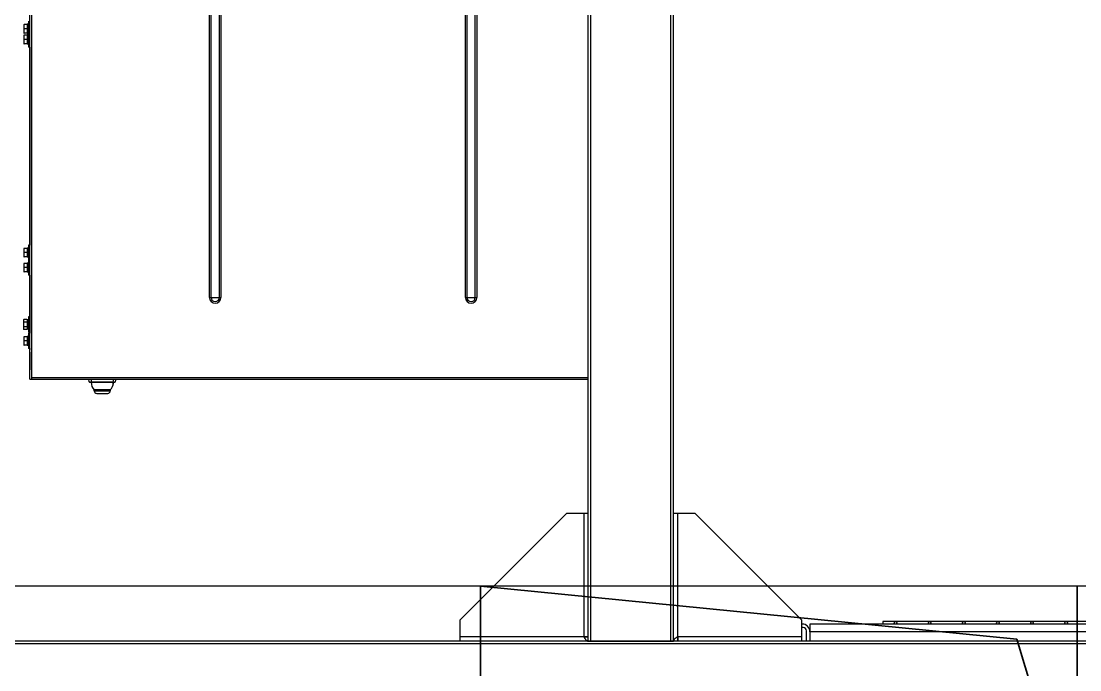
# Model space of a CAD drawing. Header units: millimetres. Extents: x 32496 to 166256, y 3504 to 23939.
# Drawn here: x 94311 to 95553, y 6319 to 7080 of the extents above; entities that cross this region are included whole.
import ezdxf

# ---------------------------------------------------------------- set-up
doc = ezdxf.new("R2010")
doc.units = ezdxf.units.MM
doc.layers.get('0').update_dxf_attribs({"lineweight": 35})
for name, color, linetype in [('2401-01144-S-M6-16HWM_1_0', 7, 'Continuous'), ('4215-19366_1_1_0', 7, 'Continuous'), ('4215-19374_1_1_0', 7, 'Continuous'), ('4215-23304_2_1_1_0', 7, 'Continuous'), ('4215-Q0001_0', 7, 'Continuous'), ('FG-S100X100-2232_0', 7, 'Continuous'), ('FG-S80-40-2519_0', 7, 'Continuous'), ('FG-S80-40-922_5_0', 7, 'Continuous'), ('PRT0001_1_1_1_1_1_1_0', 7, 'Continuous'), ('PRT0007_1_1_1_1_1_1_0', 7, 'Continuous'), ('PRT0023_1_1_1_1_1_1_0', 7, 'Continuous'), ('S04S0230_0', 7, 'Continuous'), ('YBM-26-03_3_0', 7, 'Continuous')]:
    doc.layers.add(name, color=color, linetype=linetype)

# ---------------------------------------------------------------- blocks, each defined once
blk = doc.blocks.new('etryt5rte')
at = {"color": 2, "lineweight": -3}
blk.add_line((64002.7, -55957.5), (75894.6, -55957.5), dxfattribs=at)
at = {"color": 2}
for p, q in [((66752.9, -56255.2), (66752.9, -55957.5)), ((67382, -56020.2), (66752.9, -55958)), ((67452.9, -56255.2), (67452.8, -55957.5)), ((67452.9, -56255.2), (67382, -56020.2))]:
    blk.add_line(p, q, dxfattribs=at)
blk = doc.blocks.new('gtrytrgtrr')
at = {"layer": '2401-01144-S-M6-16HWM_1_0', "color": 7, "linetype": 'Continuous'}
for p, q in [((62537.7, -74000.3), (62537.7, -74010.3)), ((62541.4, -74000.3), (62538, -74000.3)), ((62541.7, -73999.9), (62541.7, -74010.6)), ((62543.3, -73999.9), (62541.7, -73999.9)), ((62543.3, -73996.3), (62543.3, -74008.8)), ((62537.7, -74012.8), (62537.7, -74022.8)), ((62541.4, -74005.2), (62538, -74005.2)), ((62541.4, -74010.3), (62538, -74010.3)), ((62541.4, -74010.3), (62538, -74010.3)), ((62541.4, -74012.8), (62538, -74012.8)), ((62543.3, -74010.6), (62541.7, -74010.6)), ((62541.7, -74012.4), (62541.7, -74023.1)), ((62543.3, -74012.4), (62541.7, -74012.4)), ((62543.3, -74008.8), (62543.3, -74026.8)), ((62544.9, -74008.8), (62543.3, -74008.8)), ((62541.4, -74017.7), (62538, -74017.7)), ((62541.4, -74022.8), (62538, -74022.8)), ((62541.4, -74022.8), (62538, -74022.8)), ((62543.3, -74023.1), (62541.7, -74023.1)), ((62544.9, -74026.8), (62543.3, -74026.8)), ((62537.7, -74262.8), (62537.7, -74272.8)), ((62541.4, -74262.8), (62538, -74262.8)), ((62541.7, -74262.4), (62541.7, -74273.1)), ((62543.3, -74262.4), (62541.7, -74262.4)), ((62543.3, -74258.8), (62543.3, -74276.8)), ((62544.9, -74258.8), (62543.3, -74258.8)), ((62541.4, -74267.7), (62538, -74267.7)), ((62541.4, -74272.8), (62538, -74272.8)), ((62541.4, -74272.8), (62538, -74272.8)), ((62543.3, -74273.1), (62541.7, -74273.1)), ((62537.7, -74280.3), (62537.7, -74290.3)), ((62541.4, -74280.3), (62538, -74280.3)), ((62541.4, -74285.2), (62538, -74285.2)), ((62541.7, -74279.9), (62541.7, -74290.6)), ((62543.3, -74279.9), (62541.7, -74279.9)), ((62543.3, -74276.8), (62543.3, -74294.3)), ((62544.9, -74276.8), (62543.3, -74276.8)), ((62541.4, -74290.3), (62538, -74290.3)), ((62541.4, -74290.3), (62538, -74290.3)), ((62543.3, -74290.6), (62541.7, -74290.6)), ((62544.9, -74294.3), (62543.3, -74294.3)), ((62537.4, -74346.6), (62537.7, -74346.3)), ((62537.4, -74346.6), (62537.4, -74357.5)), ((62537.7, -74346.3), (62537.7, -74346.3)), ((62541.1, -74346.3), (62537.7, -74346.3)), ((62541.1, -74349.2), (62537.7, -74349.2)), ((62541.4, -74346.6), (62541.1, -74346.3)), ((62541.4, -74346.6), (62541.4, -74357.5)), ((62543, -74346.7), (62541.4, -74346.7)), ((62543, -74343), (62543, -74361)), ((62544.6, -74343), (62543, -74343)), ((62537.4, -74357.5), (62537.7, -74357.8)), ((62541.1, -74354.9), (62537.7, -74354.9)), ((62541.1, -74357.8), (62537.7, -74357.8)), ((62541.4, -74357.5), (62541.1, -74357.8)), ((62543, -74357.4), (62541.4, -74357.4)), ((62544.6, -74361), (62543, -74361)), ((62543.3, -74362.3), (62543.3, -74380.3)), ((62544.9, -74362.3), (62543.3, -74362.3)), ((62537.7, -74366.3), (62537.7, -74376.3)), ((62541.4, -74366.3), (62538, -74366.3)), ((62541.4, -74371.2), (62538, -74371.2)), ((62541.7, -74365.9), (62541.7, -74376.6)), ((62543.3, -74365.9), (62541.7, -74365.9)), ((62541.4, -74376.3), (62538, -74376.3)), ((62541.4, -74376.3), (62538, -74376.3)), ((62543.3, -74376.6), (62541.7, -74376.6)), ((62544.9, -74380.3), (62543.3, -74380.3))]:
    blk.add_line(p, q, dxfattribs=at)
for centre, start, end in [((62540.1, -74348.8), 140.5026, 140.8681), ((62538.6, -74348.8), 39.1319, 39.4968)]:
    blk.add_arc(centre, 3.56, start, end, dxfattribs=at)
for points, knots in [([(62537.7, -74000.3), (62537.7, -74000.3), (62537.8, -74000.3), (62537.9, -74000.3), (62538, -74000.3)], [0, 0, 0, 0, 0.23369, 1, 1, 1, 1]), ([(62538, -74000.3), (62537.9, -74000.3), (62537.8, -74000.5), (62537.7, -74000.7), (62537.7, -74000.8)], [0, 0, 0, 0, 0.250911, 1, 1, 1, 1]), ([(62541.7, -74000.3), (62541.6, -74000.3), (62541.5, -74000.3), (62541.4, -74000.3), (62541.4, -74000.3)], [0, 0, 0, 0, 0.23369, 1, 1, 1, 1]), ([(62541.4, -74000.3), (62541.4, -74000.3), (62541.5, -74000.5), (62541.6, -74000.7), (62541.7, -74000.8)], [0, 0, 0, 0, 0.25091, 1, 1, 1, 1]), ([(62537.7, -74004.7), (62537.7, -74004.7), (62537.8, -74004.9), (62537.9, -74005.1), (62538, -74005.2)], [0, 0, 0, 0, 0.249123, 1, 1, 1, 1]), ([(62538, -74005.2), (62537.9, -74005.3), (62537.8, -74005.5), (62537.7, -74005.7), (62537.7, -74005.8)], [0, 0, 0, 0, 0.250845, 1, 1, 1, 1]), ([(62537.7, -74009.7), (62537.7, -74009.7), (62537.8, -74009.9), (62537.9, -74010.1), (62538, -74010.3)], [0, 0, 0, 0, 0.24919, 1, 1, 1, 1]), ([(62537.7, -74010.3), (62537.7, -74010.3), (62537.8, -74010.3), (62537.9, -74010.3), (62538, -74010.3)], [0, 0, 0, 0, 0.23369, 1, 1, 1, 1]), ([(62538, -74010.3), (62537.9, -74010.3), (62537.8, -74010.3), (62537.7, -74010.3), (62537.7, -74010.3)], [0, 0, 0, 0, 0.265514, 1, 1, 1, 1]), ([(62537.7, -74012.8), (62537.7, -74012.8), (62537.8, -74012.8), (62537.9, -74012.8), (62538, -74012.8)], [0, 0, 0, 0, 0.23369, 1, 1, 1, 1]), ([(62538, -74012.8), (62537.9, -74012.8), (62537.8, -74013), (62537.7, -74013.2), (62537.7, -74013.3)], [0, 0, 0, 0, 0.250911, 1, 1, 1, 1]), ([(62541.7, -74004.7), (62541.6, -74004.7), (62541.5, -74004.9), (62541.4, -74005.1), (62541.4, -74005.2)], [0, 0, 0, 0, 0.249123, 1, 1, 1, 1]), ([(62541.4, -74005.2), (62541.4, -74005.3), (62541.5, -74005.5), (62541.6, -74005.7), (62541.7, -74005.8)], [0, 0, 0, 0, 0.250844, 1, 1, 1, 1]), ([(62541.7, -74009.7), (62541.6, -74009.7), (62541.5, -74009.9), (62541.4, -74010.1), (62541.4, -74010.3)], [0, 0, 0, 0, 0.24919, 1, 1, 1, 1]), ([(62541.7, -74010.3), (62541.6, -74010.3), (62541.5, -74010.3), (62541.4, -74010.3), (62541.4, -74010.3)], [0, 0, 0, 0, 0.23369, 1, 1, 1, 1]), ([(62541.4, -74010.3), (62541.4, -74010.3), (62541.5, -74010.3), (62541.6, -74010.3), (62541.7, -74010.3)], [0, 0, 0, 0, 0.265512, 1, 1, 1, 1]), ([(62541.7, -74012.8), (62541.6, -74012.8), (62541.5, -74012.8), (62541.4, -74012.8), (62541.4, -74012.8)], [0, 0, 0, 0, 0.23369, 1, 1, 1, 1]), ([(62541.4, -74012.8), (62541.4, -74012.8), (62541.5, -74013), (62541.6, -74013.2), (62541.7, -74013.3)], [0, 0, 0, 0, 0.25091, 1, 1, 1, 1]), ([(62537.7, -74017.2), (62537.7, -74017.2), (62537.8, -74017.4), (62537.9, -74017.6), (62538, -74017.7)], [0, 0, 0, 0, 0.249123, 1, 1, 1, 1]), ([(62538, -74017.7), (62537.9, -74017.8), (62537.8, -74018), (62537.7, -74018.2), (62537.7, -74018.3)], [0, 0, 0, 0, 0.250845, 1, 1, 1, 1]), ([(62537.7, -74022.2), (62537.7, -74022.2), (62537.8, -74022.4), (62537.9, -74022.6), (62538, -74022.8)], [0, 0, 0, 0, 0.24919, 1, 1, 1, 1]), ([(62537.7, -74022.8), (62537.7, -74022.8), (62537.8, -74022.8), (62537.9, -74022.8), (62538, -74022.8)], [0, 0, 0, 0, 0.23369, 1, 1, 1, 1]), ([(62538, -74022.8), (62537.9, -74022.8), (62537.8, -74022.8), (62537.7, -74022.8), (62537.7, -74022.8)], [0, 0, 0, 0, 0.265514, 1, 1, 1, 1]), ([(62541.7, -74017.2), (62541.6, -74017.2), (62541.5, -74017.4), (62541.4, -74017.6), (62541.4, -74017.7)], [0, 0, 0, 0, 0.249123, 1, 1, 1, 1]), ([(62541.4, -74017.7), (62541.4, -74017.8), (62541.5, -74018), (62541.6, -74018.2), (62541.7, -74018.3)], [0, 0, 0, 0, 0.250844, 1, 1, 1, 1]), ([(62541.7, -74022.2), (62541.6, -74022.2), (62541.5, -74022.4), (62541.4, -74022.6), (62541.4, -74022.8)], [0, 0, 0, 0, 0.24919, 1, 1, 1, 1]), ([(62541.7, -74022.8), (62541.6, -74022.8), (62541.5, -74022.8), (62541.4, -74022.8), (62541.4, -74022.8)], [0, 0, 0, 0, 0.23369, 1, 1, 1, 1]), ([(62541.4, -74022.8), (62541.4, -74022.8), (62541.5, -74022.8), (62541.6, -74022.8), (62541.7, -74022.8)], [0, 0, 0, 0, 0.265512, 1, 1, 1, 1]), ([(62537.7, -74262.8), (62537.7, -74262.8), (62537.8, -74262.8), (62537.9, -74262.8), (62538, -74262.8)], [0, 0, 0, 0, 0.23369, 1, 1, 1, 1]), ([(62538, -74262.8), (62537.9, -74262.8), (62537.8, -74263), (62537.7, -74263.2), (62537.7, -74263.3)], [0, 0, 0, 0, 0.250911, 1, 1, 1, 1]), ([(62541.7, -74262.8), (62541.6, -74262.8), (62541.5, -74262.8), (62541.4, -74262.8), (62541.4, -74262.8)], [0, 0, 0, 0, 0.23369, 1, 1, 1, 1]), ([(62541.4, -74262.8), (62541.4, -74262.8), (62541.5, -74263), (62541.6, -74263.2), (62541.7, -74263.3)], [0, 0, 0, 0, 0.25091, 1, 1, 1, 1]), ([(62537.7, -74267.2), (62537.7, -74267.2), (62537.8, -74267.4), (62537.9, -74267.6), (62538, -74267.7)], [0, 0, 0, 0, 0.249123, 1, 1, 1, 1]), ([(62538, -74267.7), (62537.9, -74267.8), (62537.8, -74268), (62537.7, -74268.2), (62537.7, -74268.3)], [0, 0, 0, 0, 0.250845, 1, 1, 1, 1]), ([(62537.7, -74272.2), (62537.7, -74272.2), (62537.8, -74272.4), (62537.9, -74272.6), (62538, -74272.8)], [0, 0, 0, 0, 0.24919, 1, 1, 1, 1]), ([(62537.7, -74272.8), (62537.7, -74272.8), (62537.8, -74272.8), (62537.9, -74272.8), (62538, -74272.8)], [0, 0, 0, 0, 0.23369, 1, 1, 1, 1]), ([(62538, -74272.8), (62537.9, -74272.8), (62537.8, -74272.8), (62537.7, -74272.8), (62537.7, -74272.8)], [0, 0, 0, 0, 0.265514, 1, 1, 1, 1]), ([(62541.7, -74267.2), (62541.6, -74267.2), (62541.5, -74267.4), (62541.4, -74267.6), (62541.4, -74267.7)], [0, 0, 0, 0, 0.249123, 1, 1, 1, 1]), ([(62541.4, -74267.7), (62541.4, -74267.8), (62541.5, -74268), (62541.6, -74268.2), (62541.7, -74268.3)], [0, 0, 0, 0, 0.250844, 1, 1, 1, 1]), ([(62541.7, -74272.2), (62541.6, -74272.2), (62541.5, -74272.4), (62541.4, -74272.6), (62541.4, -74272.8)], [0, 0, 0, 0, 0.24919, 1, 1, 1, 1]), ([(62541.7, -74272.8), (62541.6, -74272.8), (62541.5, -74272.8), (62541.4, -74272.8), (62541.4, -74272.8)], [0, 0, 0, 0, 0.23369, 1, 1, 1, 1]), ([(62541.4, -74272.8), (62541.4, -74272.8), (62541.5, -74272.8), (62541.6, -74272.8), (62541.7, -74272.8)], [0, 0, 0, 0, 0.265512, 1, 1, 1, 1]), ([(62537.7, -74280.3), (62537.7, -74280.3), (62537.8, -74280.3), (62537.9, -74280.3), (62538, -74280.3)], [0, 0, 0, 0, 0.23369, 1, 1, 1, 1]), ([(62538, -74280.3), (62537.9, -74280.3), (62537.8, -74280.5), (62537.7, -74280.7), (62537.7, -74280.8)], [0, 0, 0, 0, 0.250911, 1, 1, 1, 1]), ([(62537.7, -74284.7), (62537.7, -74284.7), (62537.8, -74284.9), (62537.9, -74285.1), (62538, -74285.2)], [0, 0, 0, 0, 0.249123, 1, 1, 1, 1]), ([(62538, -74285.2), (62537.9, -74285.3), (62537.8, -74285.5), (62537.7, -74285.7), (62537.7, -74285.8)], [0, 0, 0, 0, 0.250845, 1, 1, 1, 1]), ([(62541.7, -74280.3), (62541.6, -74280.3), (62541.5, -74280.3), (62541.4, -74280.3), (62541.4, -74280.3)], [0, 0, 0, 0, 0.23369, 1, 1, 1, 1]), ([(62541.4, -74280.3), (62541.4, -74280.3), (62541.5, -74280.5), (62541.6, -74280.7), (62541.7, -74280.8)], [0, 0, 0, 0, 0.25091, 1, 1, 1, 1]), ([(62541.7, -74284.7), (62541.6, -74284.7), (62541.5, -74284.9), (62541.4, -74285.1), (62541.4, -74285.2)], [0, 0, 0, 0, 0.249123, 1, 1, 1, 1]), ([(62541.4, -74285.2), (62541.4, -74285.3), (62541.5, -74285.5), (62541.6, -74285.7), (62541.7, -74285.8)], [0, 0, 0, 0, 0.250844, 1, 1, 1, 1]), ([(62537.7, -74289.7), (62537.7, -74289.7), (62537.8, -74289.9), (62537.9, -74290.1), (62538, -74290.3)], [0, 0, 0, 0, 0.24919, 1, 1, 1, 1]), ([(62537.7, -74290.3), (62537.7, -74290.3), (62537.8, -74290.3), (62537.9, -74290.3), (62538, -74290.3)], [0, 0, 0, 0, 0.23369, 1, 1, 1, 1]), ([(62538, -74290.3), (62537.9, -74290.3), (62537.8, -74290.3), (62537.7, -74290.3), (62537.7, -74290.3)], [0, 0, 0, 0, 0.265514, 1, 1, 1, 1]), ([(62541.7, -74289.7), (62541.6, -74289.7), (62541.5, -74289.9), (62541.4, -74290.1), (62541.4, -74290.3)], [0, 0, 0, 0, 0.24919, 1, 1, 1, 1]), ([(62541.7, -74290.3), (62541.6, -74290.3), (62541.5, -74290.3), (62541.4, -74290.3), (62541.4, -74290.3)], [0, 0, 0, 0, 0.23369, 1, 1, 1, 1]), ([(62541.4, -74290.3), (62541.4, -74290.3), (62541.5, -74290.3), (62541.6, -74290.3), (62541.7, -74290.3)], [0, 0, 0, 0, 0.265512, 1, 1, 1, 1]), ([(62537.7, -74346.3), (62537.6, -74346.3), (62537.5, -74346.4), (62537.4, -74346.5), (62537.4, -74346.6)], [0, 0, 0, 0, 0.255039, 1, 1, 1, 1]), ([(62537.4, -74348.8), (62537.4, -74348.9), (62537.5, -74349), (62537.6, -74349.1), (62537.7, -74349.2)], [0, 0, 0, 0, 0.24456, 1, 1, 1, 1]), ([(62541.1, -74346.3), (62541.1, -74346.3), (62541.2, -74346.4), (62541.3, -74346.5), (62541.3, -74346.6)], [0, 0, 0, 0, 0.255039, 1, 1, 1, 1]), ([(62541.4, -74348.8), (62541.3, -74348.9), (62541.2, -74349), (62541.1, -74349.1), (62541.1, -74349.2)], [0, 0, 0, 0, 0.24456, 1, 1, 1, 1]), ([(62537.7, -74354.9), (62537.6, -74355), (62537.5, -74355.1), (62537.4, -74355.2), (62537.4, -74355.3)], [0, 0, 0, 0, 0.255355, 1, 1, 1, 1]), ([(62537.4, -74357.5), (62537.4, -74357.5), (62537.5, -74357.6), (62537.6, -74357.7), (62537.7, -74357.8)], [0, 0, 0, 0, 0.244562, 1, 1, 1, 1]), ([(62541.1, -74354.9), (62541.1, -74355), (62541.2, -74355.1), (62541.3, -74355.2), (62541.4, -74355.3)], [0, 0, 0, 0, 0.255354, 1, 1, 1, 1]), ([(62541.4, -74357.5), (62541.3, -74357.5), (62541.2, -74357.6), (62541.1, -74357.7), (62541.1, -74357.8)], [0, 0, 0, 0, 0.244562, 1, 1, 1, 1]), ([(62537.7, -74366.3), (62537.7, -74366.3), (62537.8, -74366.3), (62537.9, -74366.3), (62538, -74366.3)], [0, 0, 0, 0, 0.23369, 1, 1, 1, 1]), ([(62538, -74366.3), (62537.9, -74366.3), (62537.8, -74366.5), (62537.7, -74366.7), (62537.7, -74366.8)], [0, 0, 0, 0, 0.250911, 1, 1, 1, 1]), ([(62537.7, -74370.7), (62537.7, -74370.7), (62537.8, -74370.9), (62537.9, -74371.1), (62538, -74371.2)], [0, 0, 0, 0, 0.249123, 1, 1, 1, 1]), ([(62538, -74371.2), (62537.9, -74371.3), (62537.8, -74371.5), (62537.7, -74371.7), (62537.7, -74371.8)], [0, 0, 0, 0, 0.250845, 1, 1, 1, 1]), ([(62537.7, -74375.7), (62537.7, -74375.7), (62537.8, -74375.9), (62537.9, -74376.1), (62538, -74376.3)], [0, 0, 0, 0, 0.24919, 1, 1, 1, 1]), ([(62541.7, -74366.3), (62541.6, -74366.3), (62541.5, -74366.3), (62541.4, -74366.3), (62541.4, -74366.3)], [0, 0, 0, 0, 0.23369, 1, 1, 1, 1]), ([(62541.4, -74366.3), (62541.4, -74366.3), (62541.5, -74366.5), (62541.6, -74366.7), (62541.7, -74366.8)], [0, 0, 0, 0, 0.25091, 1, 1, 1, 1]), ([(62541.7, -74370.7), (62541.6, -74370.7), (62541.5, -74370.9), (62541.4, -74371.1), (62541.4, -74371.2)], [0, 0, 0, 0, 0.249123, 1, 1, 1, 1]), ([(62541.4, -74371.2), (62541.4, -74371.3), (62541.5, -74371.5), (62541.6, -74371.7), (62541.7, -74371.8)], [0, 0, 0, 0, 0.250844, 1, 1, 1, 1]), ([(62541.7, -74375.7), (62541.6, -74375.7), (62541.5, -74375.9), (62541.4, -74376.1), (62541.4, -74376.3)], [0, 0, 0, 0, 0.24919, 1, 1, 1, 1]), ([(62537.7, -74376.3), (62537.7, -74376.3), (62537.8, -74376.3), (62537.9, -74376.3), (62538, -74376.3)], [0, 0, 0, 0, 0.23369, 1, 1, 1, 1]), ([(62538, -74376.3), (62537.9, -74376.3), (62537.8, -74376.3), (62537.7, -74376.3), (62537.7, -74376.3)], [0, 0, 0, 0, 0.265514, 1, 1, 1, 1]), ([(62541.7, -74376.3), (62541.6, -74376.3), (62541.5, -74376.3), (62541.4, -74376.3), (62541.4, -74376.3)], [0, 0, 0, 0, 0.23369, 1, 1, 1, 1]), ([(62541.4, -74376.3), (62541.4, -74376.3), (62541.5, -74376.3), (62541.6, -74376.3), (62541.7, -74376.3)], [0, 0, 0, 0, 0.265512, 1, 1, 1, 1])]:
    blk.add_open_spline(points, degree=3, knots=knots, dxfattribs=at)
for points in [[(62537.7, -74349.2), (62537.6, -74349.4), (62537.5, -74349.6), (62537.4, -74349.8)], [(62541.1, -74349.2), (62541.2, -74349.4), (62541.3, -74349.6), (62541.4, -74349.8)], [(62537.4, -74354.3), (62537.5, -74354.5), (62537.6, -74354.7), (62537.7, -74354.9)], [(62541.4, -74354.3), (62541.3, -74354.5), (62541.2, -74354.7), (62541.1, -74354.9)]]:
    blk.add_open_spline(points, degree=3, dxfattribs=at)
at = {"layer": '4215-19366_1_1_0', "color": 7, "linetype": 'Continuous'}
for p, q in [((62544.6, -74026.8), (62544.6, -74258.8)), ((62544.6, -74246.3), (62544.9, -74246.3)), ((62544.6, -74294.3), (62544.6, -74362.3)), ((62544.6, -74380.3), (62544.6, -74381.3)), ((62544.9, -74381.3), (62544.6, -74381.3))]:
    blk.add_line(p, q, dxfattribs=at)
at = {"layer": '4215-19374_1_1_0', "color": 7, "linetype": 'Continuous'}
for p, q in [((62544.6, -74384.3), (62544.6, -74405.3)), ((62544.6, -74384.3), (62544.9, -74384.3)), ((62544.9, -74405.3), (62544.6, -74405.3))]:
    blk.add_line(p, q, dxfattribs=at)
at = {"layer": '4215-19374_1_1_0', "color": 9, "linetype": 'Continuous'}
blk.add_line((62544.9, -74385.5), (62544.6, -74385.5), dxfattribs=at)
at = {"layer": '4215-19374_1_1_0', "color": 7, "linetype": 'Continuous'}
blk.add_arc((62546.6, -74404.3), 2, 210.0008, 211.6001, dxfattribs=at)
at = {"layer": '4215-23304_2_1_1_0', "color": 7, "linetype": 'Continuous'}
for p, q in [((62544.9, -74416), (62544.9, -73094.5)), ((62544.9, -74416), (63199.3, -74416)), ((62546.6, -74414.3), (62546.6, -74416))]:
    blk.add_line(p, q, dxfattribs=at)
at = {"layer": '4215-23304_2_1_1_0', "color": 9, "linetype": 'Continuous'}
for p, q in [((62546.6, -73096.2), (62546.6, -74414.3)), ((62755.4, -74320.3), (62755.4, -73190.3)), ((62757.2, -74320.3), (62757.2, -73190.3)), ((62766.9, -73190.3), (62766.9, -74320.3)), ((62768.8, -73190.3), (62768.8, -74320.3)), ((63055.4, -74320.3), (63055.4, -73190.3)), ((63057.2, -73190.3), (63057.2, -74320.3)), ((63066.9, -74320.3), (63066.9, -73190.3)), ((63068.8, -73190.3), (63068.8, -74320.3)), ((62755.4, -74320.3), (62768.8, -74320.3)), ((63055.4, -74320.3), (63068.8, -74320.3)), ((62546.6, -74414.3), (63199.3, -74414.3))]:
    blk.add_line(p, q, dxfattribs=at)
for centre, radius in [((62762.1, -74320.3), 6.71), ((62762.1, -74320.3), 4.84), ((63062.1, -74320.3), 6.71), ((63062.1, -74320.3), 4.84)]:
    blk.add_arc(centre, radius, 180, 0, dxfattribs=at)
at = {"layer": '4215-Q0001_0', "color": 7, "linetype": 'Continuous'}
for p, q in [((63174.3, -74573.3), (63049.3, -74698.3)), ((63174.3, -74573.3), (63199.3, -74573.3)), ((63299.3, -74573.3), (63324.3, -74573.3)), ((63449.3, -74698.3), (63324.3, -74573.3)), ((63049.3, -74723.3), (63049.3, -74698.3)), ((63449.3, -74698.3), (63449.3, -74723.3)), ((63199.3, -74718.1), (63194.1, -74718.1)), ((63194.1, -74718.1), (63194.1, -74718.2)), ((63194.1, -74718.2), (63194.2, -74718.3)), ((63304.4, -74718.1), (63304.3, -74718.2)), ((63304.5, -74718.1), (63304.4, -74718.1)), ((63304.5, -74723.3), (63304.5, -74718.1))]:
    blk.add_line(p, q, dxfattribs=at)
at = {"layer": '4215-Q0001_0', "color": 9, "linetype": 'Continuous'}
for p, q in [((63194.1, -74573.3), (63194.1, -74718.1)), ((63304.5, -74718.1), (63304.5, -74573.3)), ((63194.1, -74718.1), (63049.3, -74718.1)), ((63449.3, -74718.1), (63304.5, -74718.1))]:
    blk.add_line(p, q, dxfattribs=at)
at = {"layer": '4215-Q0001_0', "color": 7, "linetype": 'Continuous'}
for points, knots in [([(63194.2, -74718.3), (63194.6, -74718.9), (63195.2, -74719.9), (63196.1, -74721.1), (63196.7, -74721.8), (63197.3, -74722.4), (63198, -74722.9), (63198.6, -74723.2), (63199, -74723.3), (63199.3, -74723.3)], [0, 0, 0, 0, 0.313529, 0.458436, 0.592556, 0.712836, 0.818609, 0.913106, 1, 1, 1, 1]), ([(63194.3, -74718.1), (63195.1, -74718.2), (63196.8, -74718.3), (63198.4, -74718.3), (63199.3, -74718.3)], [0, 0, 0, 0, 0.500436, 1, 1, 1, 1]), ([(63304.3, -74718.2), (63303.6, -74718.6), (63302.7, -74719.2), (63301.5, -74720.1), (63300.7, -74720.7), (63300.1, -74721.4), (63299.6, -74722), (63299.3, -74722.6), (63299.3, -74723.1), (63299.3, -74723.3)], [0, 0, 0, 0, 0.313529, 0.458436, 0.592556, 0.712836, 0.818609, 0.913106, 1, 1, 1, 1]), ([(63304.5, -74718.3), (63304.4, -74719.1), (63304.3, -74720.8), (63304.3, -74722.5), (63304.3, -74723.3)], [0, 0, 0, 0, 0.500436, 1, 1, 1, 1])]:
    blk.add_open_spline(points, degree=3, knots=knots, dxfattribs=at)
at = {"layer": 'FG-S100X100-2232_0', "color": 7, "linetype": 'Continuous'}
for p, q in [((63199.3, -74723.3), (63199.3, -72451.3)), ((63299.3, -74723.3), (63299.3, -72451.3)), ((63199.3, -74723.3), (63299.3, -74723.3))]:
    blk.add_line(p, q, dxfattribs=at)
at = {"layer": 'FG-S100X100-2232_0', "color": 9, "linetype": 'Continuous'}
for p, q in [((63202.3, -74723.3), (63202.3, -72451.3)), ((63296.3, -74723.3), (63296.3, -72451.3))]:
    blk.add_line(p, q, dxfattribs=at)
at = {"layer": 'FG-S80-40-2519_0', "color": 7, "linetype": 'Continuous'}
for p, q in [((63449.3, -74703.3), (63450.3, -74703.3)), ((63451.3, -74707.3), (63449.3, -74707.3)), ((63455.3, -74723.3), (63455.3, -74711.3)), ((63459.3, -74712.3), (63459.3, -74723.3))]:
    blk.add_line(p, q, dxfattribs=at)
for centre, radius in [((63450.3, -74712.3), 9), ((63451.3, -74711.3), 4)]:
    blk.add_arc(centre, radius, 0, 90, dxfattribs=at)
at = {"layer": 'FG-S80-40-922_5_0', "color": 7, "linetype": 'Continuous'}
for p, q in [((63459.3, -74703.3), (63459.3, -74723.3)), ((64381.8, -74703.3), (63459.3, -74703.3))]:
    blk.add_line(p, q, dxfattribs=at)
at = {"layer": 'FG-S80-40-922_5_0', "color": 9, "linetype": 'Continuous'}
blk.add_line((64381.8, -74712.3), (63459.3, -74712.3), dxfattribs=at)
at = {"layer": 'PRT0001_1_1_1_1_1_1_0', "color": 7, "linetype": 'Continuous'}
for p, q in [((62614.4, -74419.4), (62613.7, -74416)), ((62614.9, -74419.8), (62644.3, -74419.8)), ((62645.6, -74416), (62644.8, -74419.4)), ((62644.8, -74419.4), (62644.8, -74419.4))]:
    blk.add_line(p, q, dxfattribs=at)
at = {"layer": 'PRT0001_1_1_1_1_1_1_0', "color": 9, "linetype": 'Continuous'}
for p, q in [((62617.4, -74419.4), (62616.5, -74416)), ((62617.4, -74419.4), (62616.5, -74416)), ((62617.4, -74419.4), (62617.4, -74419.8)), ((62617.4, -74419.4), (62641.9, -74419.4)), ((62642.7, -74416), (62641.9, -74419.4)), ((62642.7, -74416), (62641.9, -74419.4)), ((62641.9, -74419.8), (62641.9, -74419.4))]:
    blk.add_line(p, q, dxfattribs=at)
at = {"layer": 'PRT0001_1_1_1_1_1_1_0', "color": 7, "linetype": 'Continuous'}
for centre, start, end in [((62614.9, -74419.3), 193.0981, 270.0104), ((62644.3, -74419.3), 270.0106, 346.9351)]:
    blk.add_arc(centre, 0.5, start, end, dxfattribs=at)
at = {"layer": 'PRT0001_1_1_1_1_1_1_0', "color": 9, "linetype": 'Continuous'}
for points, knots in [([(62614.4, -74419.4), (62614.4, -74419.4), (62614.5, -74419.4), (62614.5, -74419.4), (62614.5, -74419.4), (62614.5, -74419.4), (62614.6, -74419.4), (62614.7, -74419.4), (62614.8, -74419.4), (62615, -74419.4), (62615.1, -74419.4), (62615.4, -74419.4), (62615.8, -74419.4), (62616.3, -74419.4), (62616.9, -74419.4), (62617.2, -74419.4), (62617.4, -74419.4)], [0, 0, 0, 0, 0.001791, 0.00573, 0.011975, 0.020551, 0.044706, 0.078058, 0.12027, 0.170976, 0.229668, 0.295749, 0.447406, 0.619787, 0.806398, 1, 1, 1, 1]), ([(62641.9, -74419.4), (62642, -74419.4), (62642.4, -74419.4), (62643, -74419.4), (62643.5, -74419.4), (62643.9, -74419.4), (62644.1, -74419.4), (62644.3, -74419.4), (62644.5, -74419.4), (62644.6, -74419.4), (62644.7, -74419.4), (62644.8, -74419.4), (62644.8, -74419.4), (62644.8, -74419.4), (62644.8, -74419.4), (62644.8, -74419.4), (62644.8, -74419.4)], [0, 0, 0, 0, 0.193603, 0.380202, 0.552553, 0.704191, 0.770274, 0.828976, 0.879694, 0.921913, 0.95527, 0.979428, 0.988004, 0.994249, 0.998192, 1, 1, 1, 1])]:
    blk.add_open_spline(points, degree=3, knots=knots, dxfattribs=at)
at = {"layer": 'PRT0007_1_1_1_1_1_1_0', "color": 7, "linetype": 'Continuous'}
for p, q in [((62642.5, -74419.8), (62642.5, -74421.8)), ((62642.6, -74420.2), (62642.5, -74420.1)), ((62620.4, -74428.8), (62638.9, -74428.8))]:
    blk.add_line(p, q, dxfattribs=at)
at = {"layer": 'PRT0007_1_1_1_1_1_1_0', "color": 9, "linetype": 'Continuous'}
for p, q in [((62620.4, -74428.7), (62620.2, -74428.7)), ((62620.6, -74428.7), (62620.4, -74428.7)), ((62638.9, -74428.7), (62620.6, -74428.7)), ((62639.1, -74428.7), (62638.9, -74428.7)), ((62639.1, -74428.7), (62639.1, -74428.7))]:
    blk.add_line(p, q, dxfattribs=at)
at = {"layer": 'PRT0007_1_1_1_1_1_1_0', "color": 7, "linetype": 'Continuous'}
for centre, radius, start, end in [((62629.6, -74419.8), 13, 180.0075, 223.2493), ((62629.6, -74419.8), 13, 316.7719, 357.0391), ((62629.6, -74419.8), 13, 358.2248, 0.0106), ((62620.4, -74428.5), 0.3, 223.2493, 270.0106), ((62638.9, -74428.5), 0.3, 269.9973, 316.7719)]:
    blk.add_arc(centre, radius, start, end, dxfattribs=at)
at = {"layer": 'PRT0007_1_1_1_1_1_1_0', "color": 9, "linetype": 'Continuous'}
for radius, start, end in [(0.464, 9.0546, 18.2972), (0.459, 5.4032, 9.0482), (0.451, 359.3796, 5.4121)]:
    blk.add_arc((62642.2, -74419.9), radius, start, end, dxfattribs=at)
at = {"layer": 'PRT0007_1_1_1_1_1_1_0', "color": 7, "linetype": 'Continuous'}
blk.add_open_spline([(62642.5, -74420.1), (62642.5, -74420.1), (62642.5, -74420.1), (62642.5, -74420)], degree=3, dxfattribs=at)
blk.add_open_spline([(62642.6, -74420.5), (62642.6, -74420.4), (62642.6, -74420.3), (62642.6, -74420.2), (62642.6, -74420.2)], degree=3, knots=[0, 0, 0, 0, 0.246999, 1, 1, 1, 1], dxfattribs=at)
at = {"layer": 'PRT0023_1_1_1_1_1_1_0', "color": 7, "linetype": 'Continuous'}
for p, q in [((62620.2, -74429.8), (62620.2, -74428.8)), ((62620.4, -74428.8), (62620.2, -74428.8)), ((62623.2, -74432.8), (62636.1, -74432.8)), ((62639.1, -74428.8), (62638.9, -74428.8)), ((62639.1, -74428.8), (62639.1, -74429.8)), ((62639.1, -74429.8), (62639.1, -74428.8)), ((62639.1, -74429.8), (62639.1, -74429.8))]:
    blk.add_line(p, q, dxfattribs=at)
at = {"layer": 'PRT0023_1_1_1_1_1_1_0', "color": 9, "linetype": 'Continuous'}
blk.add_line((62620.2, -74429.8), (62639.1, -74429.8), dxfattribs=at)
at = {"layer": 'PRT0023_1_1_1_1_1_1_0', "color": 7, "linetype": 'Continuous'}
for centre, start, end in [((62623.2, -74429.8), 180.0106, 270.0106), ((62636.1, -74429.8), 270.0106, 0.0106), ((62636.1, -74429.8), 270.0106, 0.0106)]:
    blk.add_arc(centre, 3, start, end, dxfattribs=at)
at = {"layer": 'S04S0230_0', "color": 7, "linetype": 'Continuous'}
blk.add_line((72186.3, -74723.3), (60350.3, -74723.3), dxfattribs=at)
at = {"layer": 'S04S0230_0', "color": 9, "linetype": 'Continuous'}
blk.add_line((72186.3, -74726.3), (60350.3, -74726.3), dxfattribs=at)
at = {"layer": 'YBM-26-03_3_0', "color": 7, "linetype": 'Continuous'}
for p, q in [((63544.8, -74700.3), (63544.8, -74703.3)), ((64039.8, -74700.3), (63544.8, -74700.3))]:
    blk.add_line(p, q, dxfattribs=at)
for centre in [(63559.8, -74701.8), (63599.8, -74701.8), (63639.8, -74701.8), (63679.8, -74701.8), (63719.8, -74701.8), (63759.8, -74701.8)]:
    blk.add_circle(centre, 1.5, dxfattribs=at)

msp = doc.modelspace()

# ---------------------------------------------------------------- block references
for name, p in [('etryt5rte', (28096.931, 62375.365)), ('gtrytrgtrr', (31776.885, 81076.369))]:
    msp.add_blockref(name, p)

doc.saveas('drawing.dxf')
